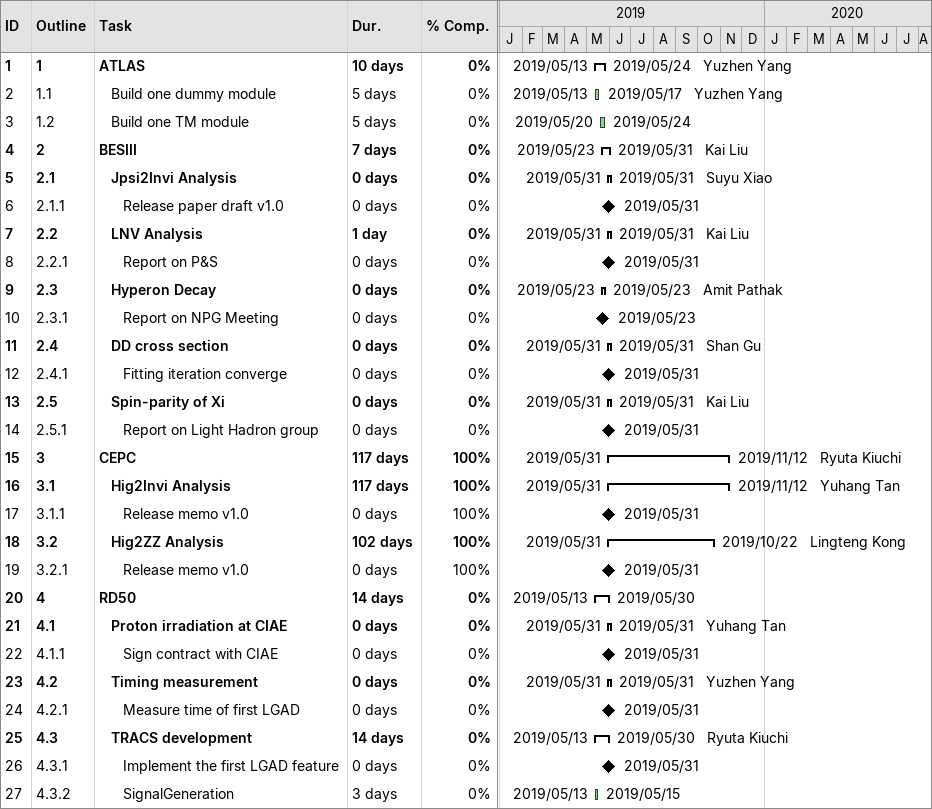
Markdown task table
| ID | WBS | Task | Duration | Start | Finish | Resources | % complete |
|---|---|---|---|---|---|---|---|
| 1 | 1 | **ATLAS** | 10d | 2019-05-13 | 2019-05-24 | Yuzhen Yang | 0 |
| 2 | 1.1 | Build one dummy module | 5d | 2019-05-13 | 2019-05-17 | Yuzhen Yang | 0 |
| 3 | 1.2 | Build one TM module | 5d | 2019-05-20 | 2019-05-24 |  | 0 |
| 4 | 2 | **BESIII** | 7d | 2019-05-23 | 2019-05-31 | Kai Liu | 0 |
| 5 | 2.1 | **Jpsi2Invi Analysis** | 0d | 2019-05-31 | 2019-05-31 | Suyu Xiao | 0 |
| 6 | 2.1.1 | Release paper draft v1.0 | 0d | 2019-05-31 | 2019-05-31 |  | 0 |
| 7 | 2.2 | **LNV Analysis** | 1d | 2019-05-31 | 2019-05-31 | Kai Liu | 0 |
| 8 | 2.2.1 | Report on P&S | 0d | 2019-05-31 | 2019-05-31 |  | 0 |
| 9 | 2.3 | **Hyperon Decay** | 0d | 2019-05-23 | 2019-05-23 | Amit Pathak | 0 |
| 10 | 2.3.1 | Report on NPG Meeting | 0d | 2019-05-23 | 2019-05-23 |  | 0 |
| 11 | 2.4 | **DD cross section** | 0d | 2019-05-31 | 2019-05-31 | Shan Gu | 0 |
| 12 | 2.4.1 | Fitting iteration converge | 0d | 2019-05-31 | 2019-05-31 |  | 0 |
| 13 | 2.5 | **Spin-parity of Xi** | 0d | 2019-05-31 | 2019-05-31 | Kai Liu | 0 |
| 14 | 2.5.1 | Report on Light Hadron group | 0d | 2019-05-31 | 2019-05-31 |  | 0 |
| 15 | 3 | **CEPC** | 117d | 2019-05-31 | 2019-11-12 | Ryuta Kiuchi | 100 |
| 16 | 3.1 | **Hig2Invi Analysis** | 117d | 2019-05-31 | 2019-11-12 | Yuhang Tan | 100 |
| 17 | 3.1.1 | Release memo v1.0 | 0d | 2019-05-31 | 2019-05-31 |  | 100 |
| 18 | 3.2 | **Hig2ZZ Analysis** | 102d | 2019-05-31 | 2019-10-22 | Lingteng Kong | 100 |
| 19 | 3.2.1 | Release memo v1.0 | 0d | 2019-05-31 | 2019-05-31 |  | 100 |
| 20 | 4 | **RD50** | 14d | 2019-05-13 | 2019-05-30 |  | 0 |
| 21 | 4.1 | **Proton irradiation at CIAE** | 0d | 2019-05-31 | 2019-05-31 | Yuhang Tan | 0 |
| 22 | 4.1.1 | Sign contract with CIAE | 0d | 2019-05-31 | 2019-05-31 |  | 0 |
| 23 | 4.2 | **Timing measurement** | 0d | 2019-05-31 | 2019-05-31 | Yuzhen Yang | 0 |
| 24 | 4.2.1 | Measure time of first LGAD | 0d | 2019-05-31 | 2019-05-31 |  | 0 |
| 25 | 4.3 | **TRACS development** | 14d | 2019-05-13 | 2019-05-30 | Ryuta Kiuchi | 0 |
| 26 | 4.3.1 | Implement the first LGAD feature | 0d | 2019-05-31 | 2019-05-31 |  | 0 |
| 27 | 4.3.2 | SignalGeneration | 3d | 2019-05-13 | 2019-05-15 |  | 0 |
